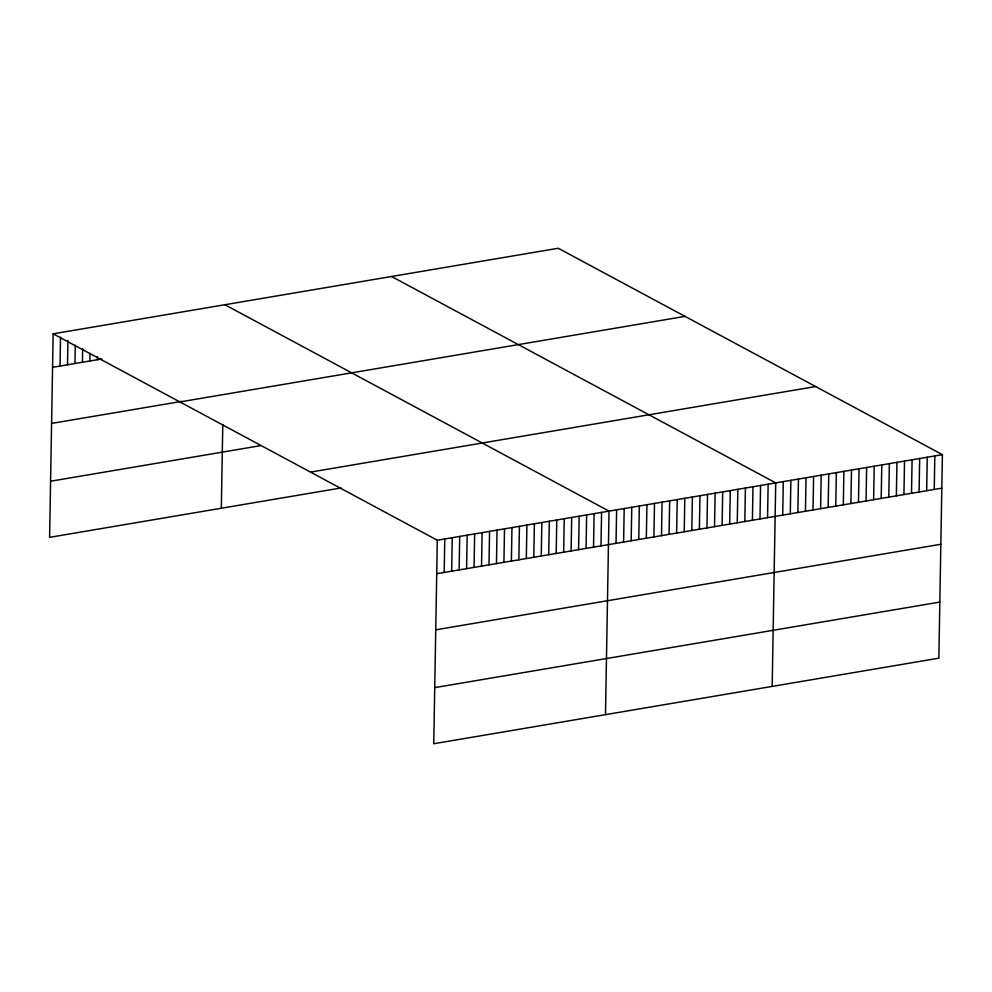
<?xml version="1.0" encoding="UTF-8"?>
<svg xmlns="http://www.w3.org/2000/svg" width="992" height="992" viewBox="0 0 992 992"><rect width="100%" height="100%" fill="white"/><g stroke="black" fill="none" stroke-linecap="round" stroke-linejoin="round"><path stroke-width="1.49" d="M53.146 333.82L437.311 540.231L433.752 743.74L938.854 658.18L942.4 454.658L558.248 248.26L53.146 333.82L49.6 537.342L341.037 487.965M60.028 366.048L60.537 337.119M67.506 364.783L67.927 340.417M74.97 363.518L75.28 345.241M82.435 362.254L82.671 348.552M89.9 360.989L90.036 353.375M97.365 359.724L97.414 356.674M221.328 508.251L222.791 424.613M444.193 572.446L444.776 538.966M451.658 571.181L452.24 537.701M459.122 569.916L459.705 536.436M466.587 568.652L467.17 535.172M474.052 567.387L474.647 533.907M481.529 566.122L482.112 532.642M488.994 564.857L489.577 531.377M496.459 563.592L497.042 530.112M503.924 562.328L504.506 528.848M511.388 561.063L511.971 527.583M518.853 559.798L519.436 526.318M526.318 558.533L526.913 525.041M533.795 557.268L534.378 523.776M541.26 556.004L541.843 522.511M548.725 554.739L549.308 521.246M556.19 553.474L556.772 519.982M563.654 552.209L564.237 518.717M571.119 550.944L571.702 517.452M578.584 549.68L579.179 516.187M586.061 548.415L586.644 514.922M593.526 547.15L594.109 513.658M600.991 545.885L601.574 512.393M605.492 714.649L609.038 511.128L224.886 304.73M616.032 543.343L616.615 509.851M623.608 542.054L624.191 508.561M631.185 540.776L631.768 507.284M638.761 539.487L639.344 505.994M646.338 538.21L646.92 504.717M653.914 536.92L654.497 503.428M661.49 535.643L662.073 502.15M669.067 534.353L669.65 500.861M676.643 533.076L677.226 499.584M684.22 531.786L684.802 498.294M691.796 530.509L692.379 497.017M699.372 529.22L699.955 495.727M706.949 527.942L707.532 494.45M714.525 526.653L715.108 493.16M722.102 525.376L722.684 491.883M729.678 524.086L730.261 490.594M737.254 522.809L737.837 489.316M744.831 521.519L745.414 488.027M752.407 520.242L752.99 486.75M759.984 518.952L760.566 485.46M767.56 517.675L768.143 484.183M772.173 686.414L775.719 482.893L391.567 276.495M782.713 515.108L783.296 481.616M790.289 513.819L790.872 480.326M797.866 512.542L798.448 479.049M805.442 511.252L806.025 477.76M813.018 509.975L813.601 476.482M820.595 508.685L821.178 475.193M828.171 507.408L828.754 473.916M835.748 506.118L836.33 472.626M843.324 504.841L843.907 471.349M850.9 503.552L851.483 470.059M858.477 502.274L859.06 468.782M866.053 500.985L866.636 467.492M873.63 499.708L874.212 466.215M881.206 498.418L881.789 464.926M888.782 497.141L889.365 463.648M896.359 495.851L896.942 462.359M903.935 494.574L904.518 461.082M911.512 493.284L912.094 459.792M919.088 492.007L919.671 458.515M926.664 490.718L927.247 457.225M934.241 489.428L934.824 455.948M52.564 367.313L101.841 358.955M51.584 423.423L181.511 401.413M179.924 401.934L685.013 316.374M50.58 481.232L260.189 445.718M310.533 472.105L815.622 386.545M437.311 540.231L942.4 454.658M436.728 573.711L941.817 488.151M435.748 629.821L940.838 544.261M434.732 687.63L939.821 602.07"/></g></svg>
